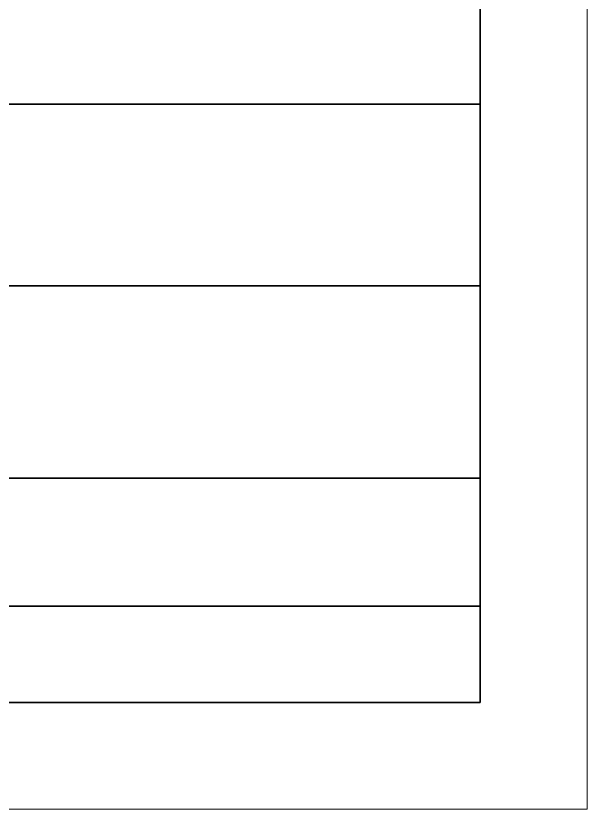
# Model space of a CAD drawing. Header units: millimetres. Extents: x -945 to 945, y -155 to 148.
# Drawn here: x 417.4 to 470.9, y -148.5 to -74.2 of the extents above; entities that cross this region are included whole.
import ezdxf

# ---------------------------------------------------------------- set-up
doc = ezdxf.new("R2010")
doc.units = ezdxf.units.MM
doc.header["$MEASUREMENT"] = 0
doc.layers.add('layer 1', color=7, linetype='Continuous')

msp = doc.modelspace()

# ---------------------------------------------------------------- linework, layer by layer
at = {"layer": 'layer 1', "lineweight": 18}
for points in [[(470.8888, -148.5), (470.8888, -148.5), (470.8888, 148.5), (470.8888, 148.5)], [(50.8888, -148.5), (50.8888, -148.5), (470.8888, -148.5), (470.8888, -148.5)]]:
    msp.add_open_spline(points, degree=3, dxfattribs=at)
at = {"layer": 'layer 1', "lineweight": 35}
for points in [[(460.8888, -138.5), (460.8888, -138.5), (460.8888, 138.5), (460.8888, 138.5)], [(460.8888, -82.5), (460.8888, -82.5), (280.8888, -82.5), (280.8888, -82.5)], [(460.8888, -138.5), (460.8888, -138.5), (460.8888, -82.5), (460.8888, -82.5)], [(460.8888, -99.5), (460.8888, -99.5), (410.8888, -99.5), (410.8888, -99.5)], [(460.8888, -117.5), (460.8888, -117.5), (410.8888, -117.5), (410.8888, -117.5)], [(460.8888, -129.5), (460.8888, -129.5), (360.8888, -129.5), (360.8888, -129.5)], [(60.8888, -138.5), (60.8888, -138.5), (460.8888, -138.5), (460.8888, -138.5)], [(460.8888, -138.5), (460.8888, -138.5), (280.8888, -138.5), (280.8888, -138.5)]]:
    msp.add_open_spline(points, degree=3, dxfattribs=at)

doc.saveas('drawing.dxf')
